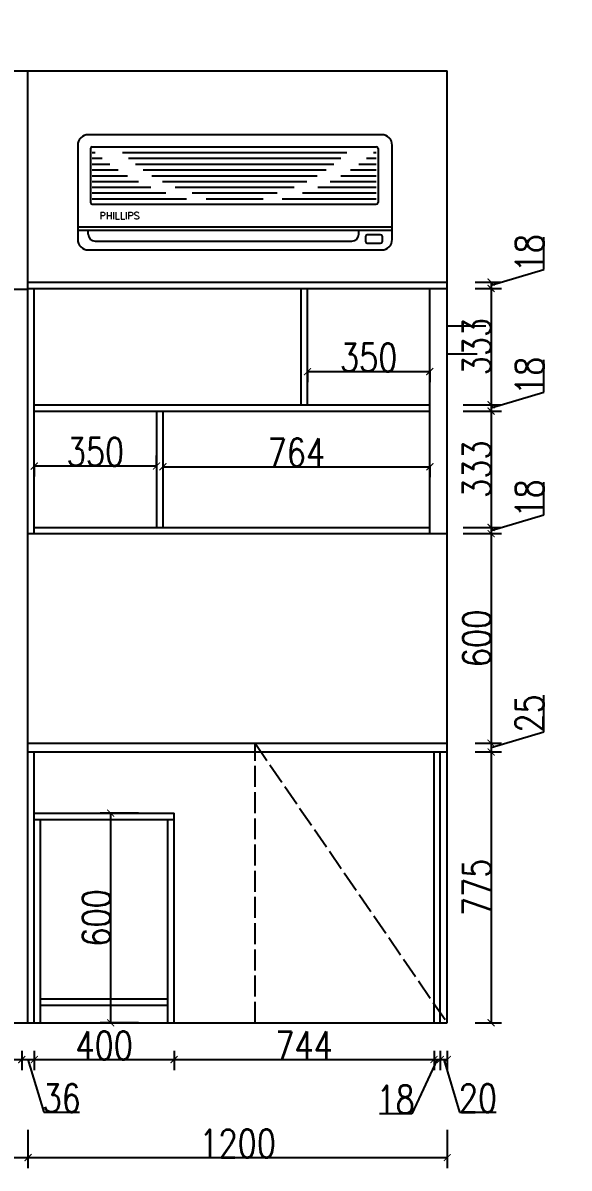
# Model space of a CAD drawing. Header units: millimetres. Extents: x 3255186 to 3429179, y -984851 to -941485.
# Drawn here: x 3345331 to 3346894, y -950077 to -946799 of the extents above; entities that cross this region are included whole.
import ezdxf

# ---------------------------------------------------------------- set-up
doc = ezdxf.new("R2010")
doc.units = ezdxf.units.MM
doc.header["$PDMODE"] = 35
doc.linetypes.add('ACAD_ISO02W100', pattern=[15, 12, -3])
doc.styles.add('COMPLEX', font='COMPLEX.shx')
doc.styles.add('DIM_FONT', font='SIMPLEX.shx', dxfattribs={"width": 0.8})
doc.dimstyles.new('ISO-25', dxfattribs={"dimtxt": 80, "dimasz": 20, "dimexe": 30, "dimexo": 80, "dimtad": 1, "dimdec": 0, "dimtxsty": 'DIM_FONT', "dimblk": 'ARCHTICK', "dimcen": 2.5, "dimadec": 0, "dimazin": 0, "dimtfac": 1, "dimtdec": 0, "dimtmove": 1, "dimatfit": 3, "dimfxl": 80, "dimfxlon": 1, "dimarcsym": 0})

# ---------------------------------------------------------------- blocks, each defined once
blk = doc.blocks.new('锥子')
at = {"color": 4}
for p, q in [((91425.7, 17332.7), (90585.7, 17332.7)), ((90555.7, 17302.7), (90555.7, 17032.7)), ((91455.7, 17032.7), (91455.7, 17302.7)), ((90555.7, 17059), (91455.7, 17059)), ((90585.7, 17002.7), (91425.7, 17002.7))]:
    blk.add_line(p, q, dxfattribs=at)
at = {"color": 8, "linetype": 'ByBlock'}
for p, q in [((90592.4, 17293.1), (90592.4, 17138.7)), ((90597.4, 17298.1), (91410.2, 17298.1)), ((90597.4, 17281.6), (90605.4, 17281.6)), ((90683.6, 17281.6), (91325.8, 17281.6)), ((91402.2, 17281.6), (91410.2, 17281.6)), ((91415.2, 17293.1), (91415.2, 17138.7)), ((90597.4, 17265.1), (90625.5, 17265.1)), ((90597.4, 17248.5), (90647.4, 17248.5)), ((90701.2, 17265.1), (91308.3, 17265.1)), ((90720.8, 17248.5), (91288.7, 17248.5)), ((91360.2, 17248.5), (91410.2, 17248.5)), ((91382.1, 17265.1), (91410.2, 17265.1)), ((90597.4, 17232), (90671.6, 17232)), ((90597.4, 17215.4), (90698.6, 17215.4)), ((90742.9, 17232), (91266.5, 17232)), ((90768.2, 17215.4), (91241.2, 17215.4)), ((91309, 17215.4), (91410.2, 17215.4)), ((91336, 17232), (91410.2, 17232)), ((90597.4, 17198.9), (90729.3, 17198.9)), ((90597.4, 17182.4), (90764.9, 17182.4)), ((90797.9, 17198.9), (91211.5, 17198.9)), ((90834.3, 17182.4), (91175.2, 17182.4)), ((91242.7, 17182.4), (91410.2, 17182.4)), ((91278.4, 17198.9), (91410.2, 17198.9)), ((90597.4, 17165.8), (90808.3, 17165.8)), ((90597.4, 17149.3), (90866.6, 17149.3)), ((90883.1, 17165.8), (91126.4, 17165.8)), ((90923.5, 17149.3), (91086, 17149.3)), ((91141, 17149.3), (91410.2, 17149.3)), ((91199.3, 17165.8), (91410.2, 17165.8)), ((90597.4, 17133.7), (91410.2, 17133.7)), ((90555.7, 17069), (91455.7, 17069)), ((90585.7, 17048.1), (90585.7, 17059)), ((91360.3, 17048.1), (91360.3, 17059)), ((91422.5, 17046.2), (91384.4, 17046.2)), ((90605.7, 17028.1), (91340.3, 17028.1)), ((91379.4, 17041.2), (91379.4, 17027.1)), ((91384.4, 17022.1), (91422.5, 17022.1)), ((91427.5, 17027.1), (91427.5, 17041.2))]:
    blk.add_line(p, q, dxfattribs=at)
at = {"color": 4}
for centre, start, end in [((90585.7, 17302.7), 90, 180), ((91425.7, 17302.7), 0, 90), ((90585.7, 17032.7), 180, 270), ((91425.7, 17032.7), 270, 0)]:
    blk.add_arc(centre, 30, start, end, dxfattribs=at)
at = {"color": 8, "linetype": 'ByBlock'}
for centre, radius, start, end in [((90597.4, 17293.1), 5, 90, 180), ((91410.2, 17293.1), 5, 0, 90), ((90597.4, 17138.7), 5, 180, 270), ((91410.2, 17138.7), 5, 270, 0), ((90605.7, 17048.1), 20, 180, 270), ((91340.3, 17048.1), 20, 270, 0), ((91384.4, 17041.2), 5, 90, 180), ((91422.5, 17041.2), 5, 0, 90), ((91384.4, 17027.1), 5, 180, 270), ((91422.5, 17027.1), 5, 270, 0)]:
    blk.add_arc(centre, radius, start, end, dxfattribs=at)
at = {"color": 8, "linetype": 'ByBlock', "style": 'COMPLEX'}
blk.add_text('PHILLIPS', height=20, dxfattribs=at).set_placement((90618.1, 17091.1))
blk = doc.blocks.new('_ArchTick')
at = {"color": 0, "linetype": 'ByBlock', "const_width": 0.15}
blk.add_lwpolyline([(-0.5, -0.5), (0.5, 0.5)], dxfattribs=at)
blk = doc.blocks.new('*D102')
at = {"color": 0, "lineweight": -2, "ltscale": 5}
for p, q in [((3344913.4, -949686.2), (3344913.4, -949796.2)), ((3345327.7, -949740.8), (3345327.7, -949796.2)), ((3344913.4, -949766.2), (3345327.7, -949766.2))]:
    blk.add_line(p, q, dxfattribs=at)
at = {"layer": 'Defpoints', "color": 0, "ltscale": 5}
for p in [(3344913.4, -949542.8), (3345327.7, -949660.8), (3345327.7, -949766.2)]:
    blk.add_point(p, dxfattribs=at)
at = {"color": 0, "lineweight": -2, "ltscale": 5, "xscale": 20, "yscale": 20, "zscale": 20, "rotation": 180}
blk.add_blockref('_ArchTick', (3344913.4, -949766.2), dxfattribs=at)
at = {"color": 0, "lineweight": -2, "ltscale": 5, "xscale": 20, "yscale": 20, "zscale": 20}
blk.add_blockref('_ArchTick', (3345327.7, -949766.2), dxfattribs=at)
at = {"color": 0, "ltscale": 5, "insert": (3345120.5, -949725.6), "char_height": 80, "attachment_point": 5, "style": 'DIM_FONT'}
blk.add_mtext('414', dxfattribs=at)
blk = doc.blocks.new('*D103')
at = {"color": 0, "lineweight": -2, "ltscale": 5}
for p, q in [((3345327.7, -949740.8), (3345327.7, -949796.2)), ((3345363.7, -949740.8), (3345363.7, -949796.2)), ((3345327.7, -949766.2), (3345363.7, -949766.2)), ((3345345.7, -949766.2), (3345390.9, -949917.2)), ((3345390.9, -949917.2), (3345492.8, -949917.2))]:
    blk.add_line(p, q, dxfattribs=at)
at = {"layer": 'Defpoints', "color": 0, "ltscale": 5}
for p in [(3345327.7, -949660.8), (3345363.7, -949660.8), (3345363.7, -949766.2)]:
    blk.add_point(p, dxfattribs=at)
at = {"color": 0, "lineweight": -2, "ltscale": 5, "xscale": 20, "yscale": 20, "zscale": 20, "rotation": 180}
blk.add_blockref('_ArchTick', (3345327.7, -949766.2), dxfattribs=at)
at = {"color": 0, "lineweight": -2, "ltscale": 5, "xscale": 20, "yscale": 20, "zscale": 20}
blk.add_blockref('_ArchTick', (3345363.7, -949766.2), dxfattribs=at)
at = {"color": 0, "ltscale": 5, "insert": (3345441.9, -949876.6), "char_height": 80, "attachment_point": 5, "style": 'DIM_FONT'}
blk.add_mtext('36', dxfattribs=at)
blk = doc.blocks.new('*D104')
at = {"color": 0, "lineweight": -2, "ltscale": 5}
for p, q in [((3345363.7, -949740.8), (3345363.7, -949796.2)), ((3345763.7, -949740.8), (3345763.7, -949796.2)), ((3345363.7, -949766.2), (3345763.7, -949766.2))]:
    blk.add_line(p, q, dxfattribs=at)
at = {"layer": 'Defpoints', "color": 0, "ltscale": 5}
for p in [(3345363.7, -949660.8), (3345763.7, -949660.8), (3345763.7, -949766.2)]:
    blk.add_point(p, dxfattribs=at)
at = {"color": 0, "lineweight": -2, "ltscale": 5, "xscale": 20, "yscale": 20, "zscale": 20, "rotation": 180}
blk.add_blockref('_ArchTick', (3345363.7, -949766.2), dxfattribs=at)
at = {"color": 0, "lineweight": -2, "ltscale": 5, "xscale": 20, "yscale": 20, "zscale": 20}
blk.add_blockref('_ArchTick', (3345763.7, -949766.2), dxfattribs=at)
at = {"color": 0, "ltscale": 5, "insert": (3345563.7, -949725.6), "char_height": 80, "attachment_point": 5, "style": 'DIM_FONT'}
blk.add_mtext('400', dxfattribs=at)
blk = doc.blocks.new('*D105')
at = {"color": 0, "lineweight": -2, "ltscale": 5}
for p, q in [((3345763.7, -949740.8), (3345763.7, -949796.2)), ((3346507.7, -949740.8), (3346507.7, -949796.2)), ((3345763.7, -949766.2), (3346507.7, -949766.2))]:
    blk.add_line(p, q, dxfattribs=at)
at = {"layer": 'Defpoints', "color": 0, "ltscale": 5}
for p in [(3345763.7, -949660.8), (3346507.7, -949660.8), (3346507.7, -949766.2)]:
    blk.add_point(p, dxfattribs=at)
at = {"color": 0, "lineweight": -2, "ltscale": 5, "xscale": 20, "yscale": 20, "zscale": 20, "rotation": 180}
blk.add_blockref('_ArchTick', (3345763.7, -949766.2), dxfattribs=at)
at = {"color": 0, "lineweight": -2, "ltscale": 5, "xscale": 20, "yscale": 20, "zscale": 20}
blk.add_blockref('_ArchTick', (3346507.7, -949766.2), dxfattribs=at)
at = {"color": 0, "ltscale": 5, "insert": (3346135.7, -949725.6), "char_height": 80, "attachment_point": 5, "style": 'DIM_FONT'}
blk.add_mtext('744', dxfattribs=at)
blk = doc.blocks.new('*D106')
at = {"color": 0, "lineweight": -2, "ltscale": 5}
for p, q in [((3346507.7, -949740.8), (3346507.7, -949796.2)), ((3346525.7, -949740.8), (3346525.7, -949796.2)), ((3346516.7, -949766.2), (3346444, -949921.4)), ((3346507.7, -949766.2), (3346525.7, -949766.2)), ((3346444, -949921.4), (3346351.4, -949921.4))]:
    blk.add_line(p, q, dxfattribs=at)
at = {"layer": 'Defpoints', "color": 0, "ltscale": 5}
for p in [(3346507.7, -949660.8), (3346525.7, -949660.8), (3346525.7, -949766.2)]:
    blk.add_point(p, dxfattribs=at)
at = {"color": 0, "lineweight": -2, "ltscale": 5, "xscale": 20, "yscale": 20, "zscale": 20, "rotation": 180}
blk.add_blockref('_ArchTick', (3346507.7, -949766.2), dxfattribs=at)
at = {"color": 0, "lineweight": -2, "ltscale": 5, "xscale": 20, "yscale": 20, "zscale": 20}
blk.add_blockref('_ArchTick', (3346525.7, -949766.2), dxfattribs=at)
at = {"color": 0, "ltscale": 5, "insert": (3346397.7, -949880.8), "char_height": 80, "attachment_point": 5, "style": 'DIM_FONT'}
blk.add_mtext('18', dxfattribs=at)
blk = doc.blocks.new('*D107')
at = {"color": 0, "lineweight": -2, "ltscale": 5}
for p, q in [((3346525.7, -949740.8), (3346525.7, -949796.2)), ((3346545.7, -949740.8), (3346545.7, -949796.2)), ((3346525.7, -949766.2), (3346545.7, -949766.2)), ((3346535.7, -949766.2), (3346580.9, -949917.2)), ((3346580.9, -949917.2), (3346685.8, -949917.2))]:
    blk.add_line(p, q, dxfattribs=at)
at = {"layer": 'Defpoints', "color": 0, "ltscale": 5}
for p in [(3346525.7, -949660.8), (3346545.7, -949660.8), (3346545.7, -949766.2)]:
    blk.add_point(p, dxfattribs=at)
at = {"color": 0, "lineweight": -2, "ltscale": 5, "xscale": 20, "yscale": 20, "zscale": 20, "rotation": 180}
blk.add_blockref('_ArchTick', (3346525.7, -949766.2), dxfattribs=at)
at = {"color": 0, "lineweight": -2, "ltscale": 5, "xscale": 20, "yscale": 20, "zscale": 20}
blk.add_blockref('_ArchTick', (3346545.7, -949766.2), dxfattribs=at)
at = {"color": 0, "ltscale": 5, "insert": (3346633.4, -949876.6), "char_height": 80, "attachment_point": 5, "style": 'DIM_FONT'}
blk.add_mtext('20', dxfattribs=at)
blk = doc.blocks.new('*D108')
at = {"color": 0, "lineweight": -2, "ltscale": 5}
for p, q in [((3343616.7, -949966.9), (3343616.7, -950076.9)), ((3345345.7, -949966.9), (3345345.7, -950076.9)), ((3343616.7, -950046.9), (3345345.7, -950046.9))]:
    blk.add_line(p, q, dxfattribs=at)
at = {"layer": 'Defpoints', "color": 0, "ltscale": 5}
for p in [(3343616.7, -949660.8), (3345345.7, -949660.8), (3345345.7, -950046.9)]:
    blk.add_point(p, dxfattribs=at)
at = {"color": 0, "lineweight": -2, "ltscale": 5, "xscale": 20, "yscale": 20, "zscale": 20, "rotation": 180}
blk.add_blockref('_ArchTick', (3343616.7, -950046.9), dxfattribs=at)
at = {"color": 0, "lineweight": -2, "ltscale": 5, "xscale": 20, "yscale": 20, "zscale": 20}
blk.add_blockref('_ArchTick', (3345345.7, -950046.9), dxfattribs=at)
at = {"color": 0, "ltscale": 5, "insert": (3344481.2, -950006.2), "char_height": 80, "attachment_point": 5, "style": 'DIM_FONT'}
blk.add_mtext('1729', dxfattribs=at)
blk = doc.blocks.new('*D109')
at = {"color": 0, "lineweight": -2, "ltscale": 5}
for p, q in [((3345345.7, -949966.9), (3345345.7, -950076.9)), ((3346545.7, -949966.9), (3346545.7, -950076.9)), ((3345345.7, -950046.9), (3346545.7, -950046.9))]:
    blk.add_line(p, q, dxfattribs=at)
at = {"layer": 'Defpoints', "color": 0, "ltscale": 5}
for p in [(3345345.7, -949660.8), (3346545.7, -949660.8), (3346545.7, -950046.9)]:
    blk.add_point(p, dxfattribs=at)
at = {"color": 0, "lineweight": -2, "ltscale": 5, "xscale": 20, "yscale": 20, "zscale": 20, "rotation": 180}
blk.add_blockref('_ArchTick', (3345345.7, -950046.9), dxfattribs=at)
at = {"color": 0, "lineweight": -2, "ltscale": 5, "xscale": 20, "yscale": 20, "zscale": 20}
blk.add_blockref('_ArchTick', (3346545.7, -950046.9), dxfattribs=at)
at = {"color": 0, "ltscale": 5, "insert": (3345945.7, -950006.2), "char_height": 80, "attachment_point": 5, "style": 'DIM_FONT'}
blk.add_mtext('1200', dxfattribs=at)
blk = doc.blocks.new('*D121')
at = {"color": 0, "lineweight": -2, "ltscale": 5}
for p, q in [((3346821.9, -947504.6), (3346821.9, -947411.9)), ((3346671, -947549.8), (3346821.9, -947504.6)), ((3346625.7, -947540.8), (3346701, -947540.8)), ((3346671, -947540.8), (3346671, -947558.8)), ((3346625.7, -947558.8), (3346701, -947558.8))]:
    blk.add_line(p, q, dxfattribs=at)
at = {"layer": 'Defpoints', "color": 0, "ltscale": 5}
for p in [(3346545.7, -947540.8), (3346545.7, -947558.8), (3346671, -947558.8)]:
    blk.add_point(p, dxfattribs=at)
at = {"color": 0, "lineweight": -2, "ltscale": 5, "xscale": 20, "yscale": 20, "zscale": 20}
for p, rotation in [((3346671, -947540.8), 90), ((3346671, -947558.8), 270)]:
    blk.add_blockref('_ArchTick', p, dxfattribs=dict(at, rotation=rotation))
at = {"color": 0, "ltscale": 5, "insert": (3346781.3, -947458.2), "char_height": 80, "attachment_point": 5, "rotation": 90, "style": 'DIM_FONT'}
blk.add_mtext('18', dxfattribs=at)
blk = doc.blocks.new('*D122')
at = {"color": 0, "lineweight": -2, "ltscale": 5}
for p, q in [((3346625.7, -947558.8), (3346701, -947558.8)), ((3346671, -947558.8), (3346671, -947891.8)), ((3346591, -947891.8), (3346701, -947891.8))]:
    blk.add_line(p, q, dxfattribs=at)
at = {"layer": 'Defpoints', "color": 0, "ltscale": 5}
for p in [(3346545.7, -947558.8), (3346495.7, -947891.8), (3346671, -947891.8)]:
    blk.add_point(p, dxfattribs=at)
at = {"color": 0, "lineweight": -2, "ltscale": 5, "xscale": 20, "yscale": 20, "zscale": 20}
for p, rotation in [((3346671, -947558.8), 90), ((3346671, -947891.8), 270)]:
    blk.add_blockref('_ArchTick', p, dxfattribs=dict(at, rotation=rotation))
at = {"color": 0, "ltscale": 5, "insert": (3346630.4, -947725.3), "char_height": 80, "attachment_point": 5, "rotation": 90, "style": 'DIM_FONT'}
blk.add_mtext('333', dxfattribs=at)
blk = doc.blocks.new('*D123')
at = {"color": 0, "lineweight": -2, "ltscale": 5}
for p, q in [((3346821.9, -947855.6), (3346821.9, -947762.9)), ((3346671, -947900.8), (3346821.9, -947855.6)), ((3346591, -947891.8), (3346701, -947891.8)), ((3346671, -947891.8), (3346671, -947909.8)), ((3346591, -947909.8), (3346701, -947909.8))]:
    blk.add_line(p, q, dxfattribs=at)
at = {"layer": 'Defpoints', "color": 0, "ltscale": 5}
for p in [(3346495.7, -947891.8), (3346495.7, -947909.8), (3346671, -947909.8)]:
    blk.add_point(p, dxfattribs=at)
at = {"color": 0, "lineweight": -2, "ltscale": 5, "xscale": 20, "yscale": 20, "zscale": 20}
for p, rotation in [((3346671, -947891.8), 90), ((3346671, -947909.8), 270)]:
    blk.add_blockref('_ArchTick', p, dxfattribs=dict(at, rotation=rotation))
at = {"color": 0, "ltscale": 5, "insert": (3346781.3, -947809.2), "char_height": 80, "attachment_point": 5, "rotation": 90, "style": 'DIM_FONT'}
blk.add_mtext('18', dxfattribs=at)
blk = doc.blocks.new('*D124')
at = {"color": 0, "lineweight": -2, "ltscale": 5}
for p, q in [((3346591, -947909.8), (3346701, -947909.8)), ((3346671, -947909.8), (3346671, -948242.8)), ((3346591, -948242.8), (3346701, -948242.8))]:
    blk.add_line(p, q, dxfattribs=at)
at = {"layer": 'Defpoints', "color": 0, "ltscale": 5}
for p in [(3346495.7, -947909.8), (3346495.7, -948242.8), (3346671, -948242.8)]:
    blk.add_point(p, dxfattribs=at)
at = {"color": 0, "lineweight": -2, "ltscale": 5, "xscale": 20, "yscale": 20, "zscale": 20}
for p, rotation in [((3346671, -947909.8), 90), ((3346671, -948242.8), 270)]:
    blk.add_blockref('_ArchTick', p, dxfattribs=dict(at, rotation=rotation))
at = {"color": 0, "ltscale": 5, "insert": (3346630.4, -948076.3), "char_height": 80, "attachment_point": 5, "rotation": 90, "style": 'DIM_FONT'}
blk.add_mtext('333', dxfattribs=at)
blk = doc.blocks.new('*D125')
at = {"color": 0, "lineweight": -2, "ltscale": 5}
for p, q in [((3346821.9, -948206.6), (3346821.9, -948113.9)), ((3346671, -948251.8), (3346821.9, -948206.6)), ((3346591, -948242.8), (3346701, -948242.8)), ((3346591, -948260.8), (3346701, -948260.8)), ((3346671, -948242.8), (3346671, -948260.8))]:
    blk.add_line(p, q, dxfattribs=at)
at = {"layer": 'Defpoints', "color": 0, "ltscale": 5}
for p in [(3346495.7, -948242.8), (3346495.7, -948260.8), (3346671, -948260.8)]:
    blk.add_point(p, dxfattribs=at)
at = {"color": 0, "lineweight": -2, "ltscale": 5, "xscale": 20, "yscale": 20, "zscale": 20}
for p, rotation in [((3346671, -948242.8), 90), ((3346671, -948260.8), 270)]:
    blk.add_blockref('_ArchTick', p, dxfattribs=dict(at, rotation=rotation))
at = {"color": 0, "ltscale": 5, "insert": (3346781.3, -948160.2), "char_height": 80, "attachment_point": 5, "rotation": 90, "style": 'DIM_FONT'}
blk.add_mtext('18', dxfattribs=at)
blk = doc.blocks.new('*D126')
at = {"color": 0, "lineweight": -2, "ltscale": 5}
for p, q in [((3346591, -948260.8), (3346701, -948260.8)), ((3346671, -948260.8), (3346671, -948860.8)), ((3346625.7, -948860.8), (3346701, -948860.8))]:
    blk.add_line(p, q, dxfattribs=at)
at = {"layer": 'Defpoints', "color": 0, "ltscale": 5}
for p in [(3346495.7, -948260.8), (3346545.7, -948860.8), (3346671, -948860.8)]:
    blk.add_point(p, dxfattribs=at)
at = {"color": 0, "lineweight": -2, "ltscale": 5, "xscale": 20, "yscale": 20, "zscale": 20}
for p, rotation in [((3346671, -948260.8), 90), ((3346671, -948860.8), 270)]:
    blk.add_blockref('_ArchTick', p, dxfattribs=dict(at, rotation=rotation))
at = {"color": 0, "ltscale": 5, "insert": (3346630.4, -948560.8), "char_height": 80, "attachment_point": 5, "rotation": 90, "style": 'DIM_FONT'}
blk.add_mtext('600', dxfattribs=at)
blk = doc.blocks.new('*D127')
at = {"color": 0, "lineweight": -2, "ltscale": 5}
for p, q in [((3346821.9, -948828.1), (3346821.9, -948723.2)), ((3346671, -948873.3), (3346821.9, -948828.1)), ((3346625.7, -948860.8), (3346701, -948860.8)), ((3346625.7, -948885.8), (3346701, -948885.8)), ((3346671, -948860.8), (3346671, -948885.8))]:
    blk.add_line(p, q, dxfattribs=at)
at = {"layer": 'Defpoints', "color": 0, "ltscale": 5}
for p in [(3346545.7, -948860.8), (3346545.7, -948885.8), (3346671, -948885.8)]:
    blk.add_point(p, dxfattribs=at)
at = {"color": 0, "lineweight": -2, "ltscale": 5, "xscale": 20, "yscale": 20, "zscale": 20}
for p, rotation in [((3346671, -948860.8), 90), ((3346671, -948885.8), 270)]:
    blk.add_blockref('_ArchTick', p, dxfattribs=dict(at, rotation=rotation))
at = {"color": 0, "ltscale": 5, "insert": (3346781.3, -948775.6), "char_height": 80, "attachment_point": 5, "rotation": 90, "style": 'DIM_FONT'}
blk.add_mtext('25', dxfattribs=at)
blk = doc.blocks.new('*D128')
at = {"color": 0, "lineweight": -2, "ltscale": 5}
for p, q in [((3346625.7, -948885.8), (3346701, -948885.8)), ((3346671, -948885.8), (3346671, -949660.8)), ((3346625.7, -949660.8), (3346701, -949660.8))]:
    blk.add_line(p, q, dxfattribs=at)
at = {"layer": 'Defpoints', "color": 0, "ltscale": 5}
for p in [(3346545.7, -948885.8), (3346545.7, -949660.8), (3346671, -949660.8)]:
    blk.add_point(p, dxfattribs=at)
at = {"color": 0, "lineweight": -2, "ltscale": 5, "xscale": 20, "yscale": 20, "zscale": 20}
for p, rotation in [((3346671, -948885.8), 90), ((3346671, -949660.8), 270)]:
    blk.add_blockref('_ArchTick', p, dxfattribs=dict(at, rotation=rotation))
at = {"color": 0, "ltscale": 5, "insert": (3346630.4, -949273.3), "char_height": 80, "attachment_point": 5, "rotation": 90, "style": 'DIM_FONT'}
blk.add_mtext('775', dxfattribs=at)
blk = doc.blocks.new('*D129')
at = {"color": 0, "lineweight": -2, "ltscale": 5}
for p, q in [((3345662.2, -949060.8), (3345552.2, -949060.8)), ((3345582.2, -949060.8), (3345582.2, -949660.8)), ((3345662.2, -949660.8), (3345552.2, -949660.8))]:
    blk.add_line(p, q, dxfattribs=at)
at = {"layer": 'Defpoints', "color": 0, "ltscale": 5}
for p in [(3345763.7, -949060.8), (3345582.2, -949660.8), (3345763.7, -949660.8)]:
    blk.add_point(p, dxfattribs=at)
at = {"color": 0, "lineweight": -2, "ltscale": 5, "xscale": 20, "yscale": 20, "zscale": 20}
for p, rotation in [((3345582.2, -949060.8), 90), ((3345582.2, -949660.8), 270)]:
    blk.add_blockref('_ArchTick', p, dxfattribs=dict(at, rotation=rotation))
at = {"color": 0, "ltscale": 5, "insert": (3345541.6, -949360.8), "char_height": 80, "attachment_point": 5, "rotation": 90, "style": 'DIM_FONT'}
blk.add_mtext('600', dxfattribs=at)
blk = doc.blocks.new('*D130')
at = {"color": 0, "lineweight": -2, "ltscale": 5}
for p, q in [((3345713.7, -948067.2), (3345713.7, -948037.2)), ((3345363.7, -948067.2), (3345363.7, -948097.2)), ((3345363.7, -948067.2), (3345713.7, -948067.2))]:
    blk.add_line(p, q, dxfattribs=at)
at = {"layer": 'Defpoints', "color": 0, "ltscale": 5}
for p in [(3345363.7, -948062.6), (3345713.7, -948067.2), (3345713.7, -948076.3)]:
    blk.add_point(p, dxfattribs=at)
at = {"color": 0, "lineweight": -2, "ltscale": 5, "xscale": 20, "yscale": 20, "zscale": 20, "rotation": 180}
blk.add_blockref('_ArchTick', (3345363.7, -948067.2), dxfattribs=at)
at = {"color": 0, "lineweight": -2, "ltscale": 5, "xscale": 20, "yscale": 20, "zscale": 20}
blk.add_blockref('_ArchTick', (3345713.7, -948067.2), dxfattribs=at)
at = {"color": 0, "ltscale": 5, "insert": (3345538.7, -948026.6), "char_height": 80, "attachment_point": 5, "style": 'DIM_FONT'}
blk.add_mtext('350', dxfattribs=at)
blk = doc.blocks.new('*D131')
at = {"color": 0, "lineweight": -2, "ltscale": 5}
for p, q in [((3345731.7, -948069.5), (3345731.7, -948099.5)), ((3345731.7, -948069.5), (3346495.7, -948069.5)), ((3346495.7, -948064.8), (3346495.7, -948099.5))]:
    blk.add_line(p, q, dxfattribs=at)
at = {"layer": 'Defpoints', "color": 0, "ltscale": 5}
for p in [(3345731.7, -948000.8), (3346495.7, -947984.8), (3346495.7, -948069.5)]:
    blk.add_point(p, dxfattribs=at)
at = {"color": 0, "lineweight": -2, "ltscale": 5, "xscale": 20, "yscale": 20, "zscale": 20, "rotation": 180}
blk.add_blockref('_ArchTick', (3345731.7, -948069.5), dxfattribs=at)
at = {"color": 0, "lineweight": -2, "ltscale": 5, "xscale": 20, "yscale": 20, "zscale": 20}
blk.add_blockref('_ArchTick', (3346495.7, -948069.5), dxfattribs=at)
at = {"color": 0, "ltscale": 5, "insert": (3346113.7, -948028.9), "char_height": 80, "attachment_point": 5, "style": 'DIM_FONT'}
blk.add_mtext('764', dxfattribs=at)
blk = doc.blocks.new('*D132')
at = {"color": 0, "lineweight": -2, "ltscale": 5}
for p, q in [((3346145.7, -947796.9), (3346145.7, -947826.9)), ((3346145.7, -947796.9), (3346495.7, -947796.9)), ((3346495.7, -947796.9), (3346495.7, -947826.9))]:
    blk.add_line(p, q, dxfattribs=at)
at = {"layer": 'Defpoints', "color": 0, "ltscale": 5}
for p in [(3346145.7, -947737.4), (3346495.7, -947737.4), (3346495.7, -947796.9)]:
    blk.add_point(p, dxfattribs=at)
at = {"color": 0, "lineweight": -2, "ltscale": 5, "xscale": 20, "yscale": 20, "zscale": 20, "rotation": 180}
blk.add_blockref('_ArchTick', (3346145.7, -947796.9), dxfattribs=at)
at = {"color": 0, "lineweight": -2, "ltscale": 5, "xscale": 20, "yscale": 20, "zscale": 20}
blk.add_blockref('_ArchTick', (3346495.7, -947796.9), dxfattribs=at)
at = {"color": 0, "ltscale": 5, "insert": (3346320.7, -947756.3), "char_height": 80, "attachment_point": 5, "style": 'DIM_FONT'}
blk.add_mtext('350', dxfattribs=at)
blk = doc.blocks.new('*D409')
at = {"color": 0, "lineweight": -2, "ltscale": 5}
for p, q in [((3374459, -946810), (3374489, -946810)), ((3374459, -946810), (3374459, -947410)), ((3374379, -947410), (3374489, -947410))]:
    blk.add_line(p, q, dxfattribs=at)
at = {"layer": 'Defpoints', "color": 0, "ltscale": 5}
for p in [(3374429.6, -946810), (3292697, -947410), (3374459, -947410)]:
    blk.add_point(p, dxfattribs=at)
at = {"color": 0, "lineweight": -2, "ltscale": 5, "xscale": 20, "yscale": 20, "zscale": 20}
for p, rotation in [((3374459, -946810), 90), ((3374459, -947410), 270)]:
    blk.add_blockref('_ArchTick', p, dxfattribs=dict(at, rotation=rotation))
at = {"color": 0, "ltscale": 5, "insert": (3374418.4, -947110), "char_height": 80, "attachment_point": 5, "rotation": 90, "style": 'DIM_FONT'}
blk.add_mtext('600', dxfattribs=at)

msp = doc.modelspace()

# ---------------------------------------------------------------- linework, layer by layer
at = {"ltscale": 5}
for p, q in [((3343616.7, -946935.8), (3346545.7, -946935.8)), ((3345345.7, -949660.8), (3345345.7, -946935.8)), ((3346545.7, -949660.8), (3346545.7, -946935.8)), ((3345345.7, -947540.8), (3346545.7, -947540.8)), ((3343616.7, -947560.8), (3345345.7, -947560.8)), ((3345345.7, -947558.8), (3346545.7, -947558.8)), ((3345363.7, -948260.8), (3345363.7, -947558.8)), ((3346127.7, -947891.8), (3346127.7, -947558.8)), ((3346145.7, -947891.8), (3346145.7, -947558.8)), ((3346495.7, -948260.8), (3346495.7, -947558.8)), ((3345345.7, -948260.8), (3346545.7, -948260.8)), ((3345363.7, -948242.8), (3346495.7, -948242.8)), ((3345345.7, -948860.8), (3346545.7, -948860.8)), ((3345345.7, -948885.8), (3346545.7, -948885.8)), ((3345363.7, -949660.8), (3345363.7, -948885.8)), ((3346507.7, -949660.8), (3346507.7, -948885.8)), ((3346525.7, -949660.8), (3346525.7, -948885.8)), ((3345363.7, -949060.8), (3345763.7, -949060.8)), ((3345363.7, -949078.8), (3345763.7, -949078.8)), ((3345381.7, -949660.8), (3345381.7, -949078.8)), ((3345745.7, -949660.8), (3345745.7, -949078.8)), ((3345763.7, -949660.8), (3345763.7, -949060.8)), ((3345381.7, -949592.8), (3345745.7, -949592.8)), ((3345381.7, -949610.8), (3345745.7, -949610.8)), ((3343616.7, -949660.8), (3346545.7, -949660.8))]:
    msp.add_line(p, q, dxfattribs=at)
at = {"color": 1, "ltscale": 5}
for p, q in [((3346545.7, -947665.8), (3346656.1, -947665.8)), ((3346545.7, -947745.8), (3346631, -947745.8))]:
    msp.add_line(p, q, dxfattribs=at)
for p, q in [((3345363.7, -947891.8), (3346495.7, -947891.8)), ((3345363.7, -947909.8), (3346495.7, -947909.8)), ((3345713.7, -947909.8), (3345713.7, -948242.8)), ((3345731.7, -947909.8), (3345731.7, -948242.8))]:
    msp.add_line(p, q)
at = {"color": 252, "linetype": 'ACAD_ISO02W100', "ltscale": 5}
for p, q in [((3345995.7, -949660.8), (3345995.7, -948860.8)), ((3345995.7, -948860.8), (3346545.7, -949660.8))]:
    msp.add_line(p, q, dxfattribs=at)

# ---------------------------------------------------------------- block references
at = {"color": 4}
msp.add_blockref('锥子', (3254932.3, -964451.6), dxfattribs=at)

# ---------------------------------------------------------------- dimensions: what is measured, and where the dimension line sits
at = {"ltscale": 5}
for base, p1, p2, picture, middle in [((3374459, -947410), (3374429.6, -946810), (3292697, -947410), '*D409', (3374418.4, -947110)), ((3346671, -947558.8), (3346545.7, -947540.8), (3346545.7, -947558.8), '*D121', (3346781.3, -947503.9)), ((3346671, -947891.8), (3346545.7, -947558.8), (3346495.7, -947891.8), '*D122', (3346630.4, -947725.3)), ((3346671, -947909.8), (3346495.7, -947891.8), (3346495.7, -947909.8), '*D123', (3346781.3, -947854.9)), ((3346671, -948242.8), (3346495.7, -947909.8), (3346495.7, -948242.8), '*D124', (3346630.4, -948076.3)), ((3346671, -948260.8), (3346495.7, -948242.8), (3346495.7, -948260.8), '*D125', (3346781.3, -948205.9)), ((3346671, -948860.8), (3346495.7, -948260.8), (3346545.7, -948860.8), '*D126', (3346630.4, -948560.8)), ((3346671, -948885.8), (3346545.7, -948860.8), (3346545.7, -948885.8), '*D127', (3346781.3, -948827.4)), ((3346671, -949660.8), (3346545.7, -948885.8), (3346545.7, -949660.8), '*D128', (3346630.4, -949273.3)), ((3345582.2, -949660.8), (3345763.7, -949060.8), (3345763.7, -949660.8), '*D129', (3345541.6, -949360.8))]:
    dim = msp.add_linear_dim(base=base, p1=p1, p2=p2, angle=90, dimstyle='ISO-25', dxfattribs=at)
    dim.commit()
    dim.dimension.update_dxf_attribs({"geometry": picture, "text_midpoint": middle})
for base, p1, p2, picture, middle in [((3346495.7, -947796.9), (3346145.7, -947737.4), (3346495.7, -947737.4), '*D132', (3346320.7, -947756.3)), ((3345713.7, -948067.2), (3345363.7, -948062.6), (3345713.7, -948076.3), '*D130', (3345538.7, -948026.6)), ((3346495.7, -948069.5), (3345731.7, -948000.8), (3346495.7, -947984.8), '*D131', (3346113.7, -948028.9)), ((3345327.7, -949766.2), (3344913.4, -949542.8), (3345327.7, -949660.8), '*D102', (3345120.5, -949725.6)), ((3345345.7, -950046.9), (3343616.7, -949660.8), (3345345.7, -949660.8), '*D108', (3344481.2, -950006.2)), ((3345363.7, -949766.2), (3345327.7, -949660.8), (3345363.7, -949660.8), '*D103', (3345391.6, -949876.6)), ((3346545.7, -950046.9), (3345345.7, -949660.8), (3346545.7, -949660.8), '*D109', (3345945.7, -950006.2)), ((3345763.7, -949766.2), (3345363.7, -949660.8), (3345763.7, -949660.8), '*D104', (3345563.7, -949725.6)), ((3346507.7, -949766.2), (3345763.7, -949660.8), (3346507.7, -949660.8), '*D105', (3346135.7, -949725.6)), ((3346545.7, -949766.2), (3346525.7, -949660.8), (3346545.7, -949660.8), '*D107', (3346581.6, -949876.6))]:
    dim = msp.add_linear_dim(base=base, p1=p1, p2=p2, dimstyle='ISO-25', dxfattribs=at)
    dim.commit()
    dim.dimension.update_dxf_attribs({"geometry": picture, "text_midpoint": middle})
dim = msp.add_linear_dim(base=(3346525.7, -949766.2), p1=(3346507.7, -949660.8), p2=(3346525.7, -949660.8), dimstyle='ISO-25', dxfattribs=at)
dim.commit()
dim.dimension.update_dxf_attribs({"geometry": '*D106', "text_midpoint": (3346443.4, -949921.4), "dimtype": 128})

doc.saveas('drawing.dxf')
